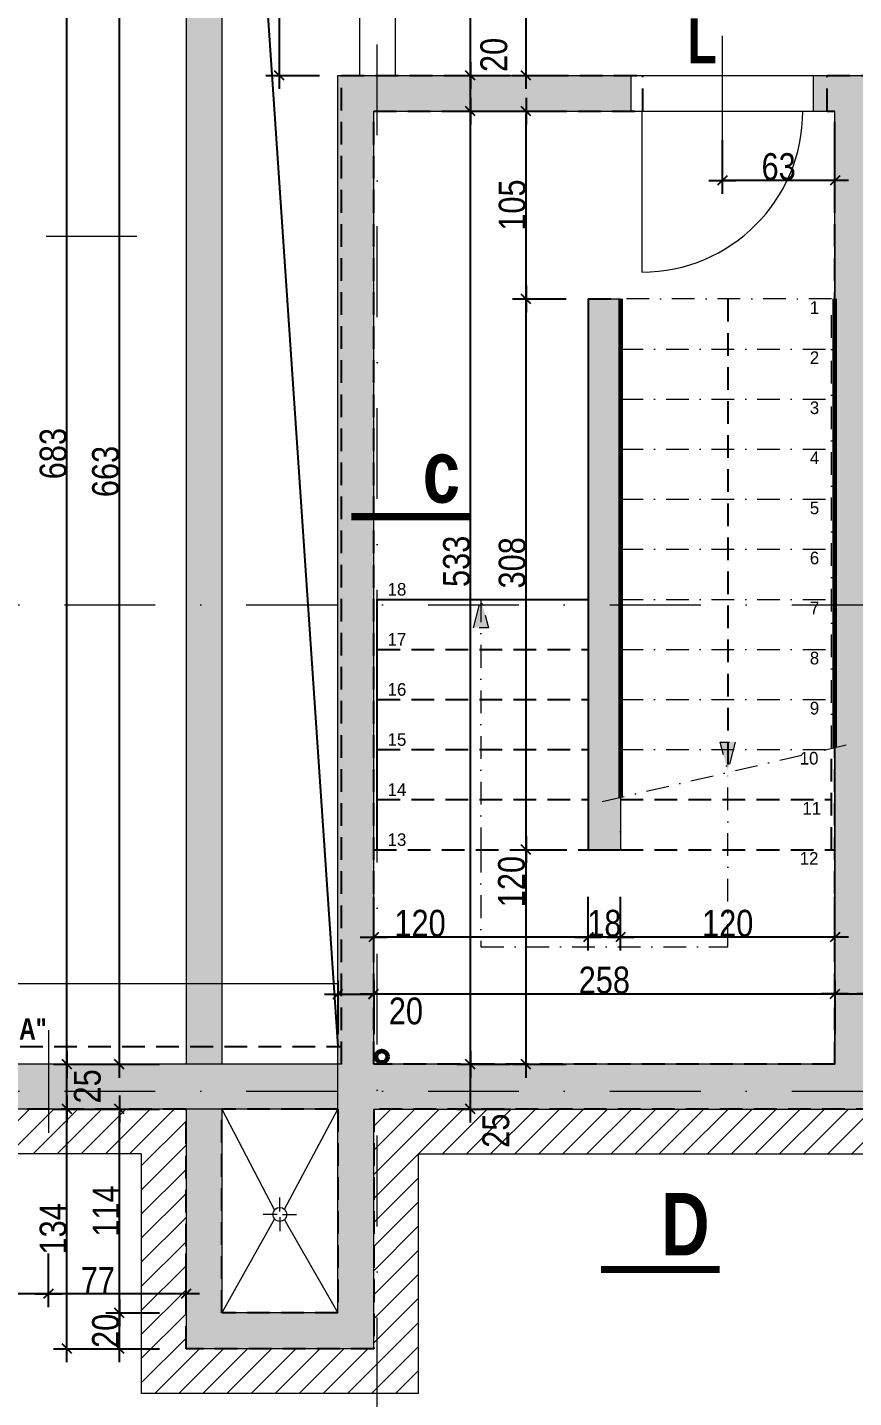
# Model space of a CAD drawing. Header units: centimetres. Extents: x 27441 to 36330, y -3271 to 929.
# Drawn here: x 30945 to 31407, y -1829 to -1063 of the extents above; entities that cross this region are included whole.
import ezdxf
from ezdxf.enums import TextEntityAlignment as Align

# ---------------------------------------------------------------- set-up
doc = ezdxf.new("R2010")
doc.units = ezdxf.units.CM
doc.header["$PDMODE"] = 1
doc.header["$PDSIZE"] = -2
doc.linetypes.add('CACHEX2', pattern=[19.05, 12.7, -6.35])
doc.linetypes.add('TIRETPTX2', pattern=[50.8, 25.4, -12.7, 0, -12.7])
for name, color, linetype in [('01_cote_gen', 4, 'Continuous'), ('01_linteaux', 2, 'Continuous'), ('01_murs_sup', 2, 'CACHEX2'), ('01_poch_murs', 253, 'Continuous'), ('01_texte', 230, 'Continuous'), ('AA_COTES', 2, 'Continuous')]:
    doc.layers.add(name, color=color, linetype=linetype)
for name, color, linetype, lineweight in [('01_murs_coup', 5, 'Continuous', 60), ('01_sem', 42, 'Continuous', 15), ('01_tram_axes', 2, 'TIRETPTX2', 9)]:
    doc.layers.add(name, color=color, linetype=linetype, lineweight=lineweight)
doc.styles.add('Eurostile', font='')
doc.styles.add('impact', font='impact.ttf')
doc.styles.add('STYLE2', font='ARIALN.TTF')
doc.styles.get('Eurostile').set_extended_font_data('Eurostile')
doc.dimstyles.new('JB50', dxfattribs={"dimscale": 0.1, "dimtxt": 150, "dimasz": 15, "dimexe": 0.1, "dimexo": 0.1, "dimgap": 0.09, "dimtad": 1, "dimdec": 1, "dimdsep": 46, "dimtxsty": 'STYLE2', "dimblk1": 'BOND_G', "dimblk2": 'BOND_D', "dimsah": 1, "dimcen": 1.5, "dimdle": 0.01, "dimse1": 1, "dimse2": 1, "dimclrd": 4, "dimclre": 2, "dimclrt": 6, "dimazin": 2, "dimtfac": 2.333333, "dimtdec": 1, "dimtix": 1, "dimtmove": 2, "dimatfit": 3, "dimldrblk": 'BOND_G', "dimfxl": 1, "dimtolj": 1, "dimtzin": 0, "dimarcsym": 0})

# ---------------------------------------------------------------- blocks, each defined once
blk = doc.blocks.new('BOND_G')
at = {"layer": 'AA_COTES', "color": 0}
for p, q in [((0, -5), (0, 15)), ((5, 0), (-5, 0)), ((1.77, 1.77), (-1.77, -1.77))]:
    blk.add_line(p, q, dxfattribs=at)
blk = doc.blocks.new('BOND_D')
at = {"layer": 'AA_COTES', "color": 0}
for p, q in [((5, 0), (-5, 0)), ((-1.77, -1.77), (1.77, 1.77)), ((0, 5), (0, -15))]:
    blk.add_line(p, q, dxfattribs=at)
blk = doc.blocks.new('*D1014')
at = {"layer": '01_cote_gen', "color": 4, "lineweight": -2, "transparency": 16777216}
blk.add_line((31395.47, -1148.11), (31335.47, -1148.11), dxfattribs=at)
at = {"layer": 'Defpoints', "color": 0, "lineweight": 0, "transparency": 16777216}
for p in [(31333.97, -1131.39), (31396.97, -1131.39), (31333.97, -1148.11)]:
    blk.add_point(p, dxfattribs=at)
at = {"layer": '01_cote_gen', "color": 4, "lineweight": -2, "transparency": 16777216, "xscale": 1.5, "yscale": 1.5, "zscale": 1.5, "rotation": 180}
blk.add_blockref('BOND_D', (31333.97, -1148.11), dxfattribs=at)
at = {"layer": '01_cote_gen', "color": 4, "lineweight": -2, "transparency": 16777216, "xscale": 1.5, "yscale": 1.5, "zscale": 1.5}
blk.add_blockref('BOND_G', (31396.97, -1148.11), dxfattribs=at)
at = {"layer": '01_cote_gen', "color": 6, "lineweight": 0, "transparency": 16777216, "insert": (31365.47, -1140.45), "char_height": 15, "attachment_point": 5, "style": 'STYLE2'}
blk.add_mtext('\\A1;63', dxfattribs=at)
blk = doc.blocks.new('*D1057')
at = {"layer": '01_cote_gen', "color": 4, "lineweight": -2, "transparency": 16777216}
blk.add_line((31120.47, -1603.07), (31137.47, -1603.07), dxfattribs=at)
at = {"layer": 'Defpoints', "color": 0, "lineweight": 0, "transparency": 16777216}
for p in [(31138.97, -1603.07), (31118.97, -1612.75), (31138.97, -1612.75)]:
    blk.add_point(p, dxfattribs=at)
at = {"layer": '01_cote_gen', "color": 4, "lineweight": -2, "transparency": 16777216, "xscale": 1.5, "yscale": 1.5, "zscale": 1.5, "rotation": 180}
blk.add_blockref('BOND_G', (31118.97, -1603.07), dxfattribs=at)
at = {"layer": '01_cote_gen', "color": 4, "lineweight": -2, "transparency": 16777216, "xscale": 1.5, "yscale": 1.5, "zscale": 1.5}
blk.add_blockref('BOND_D', (31138.97, -1603.07), dxfattribs=at)
at = {"layer": '01_cote_gen', "color": 6, "lineweight": 0, "transparency": 16777216, "insert": (31156.97, -1612.62), "char_height": 15, "attachment_point": 5, "style": 'STYLE2'}
blk.add_mtext('\\A1;20', dxfattribs=at)
blk = doc.blocks.new('*D1058')
at = {"layer": '01_cote_gen', "color": 4, "lineweight": -2, "transparency": 16777216}
blk.add_line((31140.47, -1602.99), (31395.47, -1602.99), dxfattribs=at)
at = {"layer": 'Defpoints', "color": 0, "lineweight": 0, "transparency": 16777216}
for p in [(31396.97, -1602.99), (31138.97, -1610.49), (31396.97, -1610.49)]:
    blk.add_point(p, dxfattribs=at)
at = {"layer": '01_cote_gen', "color": 4, "lineweight": -2, "transparency": 16777216, "xscale": 1.5, "yscale": 1.5, "zscale": 1.5, "rotation": 180}
blk.add_blockref('BOND_G', (31138.97, -1602.99), dxfattribs=at)
at = {"layer": '01_cote_gen', "color": 4, "lineweight": -2, "transparency": 16777216, "xscale": 1.5, "yscale": 1.5, "zscale": 1.5}
blk.add_blockref('BOND_D', (31396.97, -1602.99), dxfattribs=at)
at = {"layer": '01_cote_gen', "color": 6, "lineweight": 0, "transparency": 16777216, "insert": (31267.97, -1595.32), "char_height": 15, "attachment_point": 5, "style": 'STYLE2'}
blk.add_mtext('\\A1;258', dxfattribs=at)
blk = doc.blocks.new('*D1059')
at = {"layer": '01_cote_gen', "color": 4, "lineweight": -2, "transparency": 16777216}
blk.add_line((31398.47, -1602.99), (31415.47, -1602.99), dxfattribs=at)
at = {"layer": 'Defpoints', "color": 0, "lineweight": 0, "transparency": 16777216}
for p in [(31416.97, -1602.99), (31396.97, -1610.49), (31416.97, -1610.49)]:
    blk.add_point(p, dxfattribs=at)
at = {"layer": '01_cote_gen', "color": 4, "lineweight": -2, "transparency": 16777216, "xscale": 1.5, "yscale": 1.5, "zscale": 1.5, "rotation": 180}
blk.add_blockref('BOND_G', (31396.97, -1602.99), dxfattribs=at)
at = {"layer": '01_cote_gen', "color": 4, "lineweight": -2, "transparency": 16777216, "xscale": 1.5, "yscale": 1.5, "zscale": 1.5}
blk.add_blockref('BOND_D', (31416.97, -1602.99), dxfattribs=at)
at = {"layer": '01_cote_gen', "color": 6, "lineweight": 0, "transparency": 16777216, "insert": (31431.2, -1614.69), "char_height": 15, "attachment_point": 5, "style": 'STYLE2'}
blk.add_mtext('\\A1;20', dxfattribs=at)
blk = doc.blocks.new('*D1075')
at = {"layer": '01_cote_gen', "color": 4, "lineweight": -2, "transparency": 16777216}
blk.add_line((31395.47, -1571.25), (31278.47, -1571.25), dxfattribs=at)
at = {"layer": 'Defpoints', "color": 0, "lineweight": 0, "transparency": 16777216}
for p in [(31276.97, -1522.36), (31396.97, -1563.95), (31276.97, -1571.25)]:
    blk.add_point(p, dxfattribs=at)
at = {"layer": '01_cote_gen', "color": 4, "lineweight": -2, "transparency": 16777216, "xscale": 1.5, "yscale": 1.5, "zscale": 1.5, "rotation": 180}
blk.add_blockref('BOND_D', (31276.97, -1571.25), dxfattribs=at)
at = {"layer": '01_cote_gen', "color": 4, "lineweight": -2, "transparency": 16777216, "xscale": 1.5, "yscale": 1.5, "zscale": 1.5}
blk.add_blockref('BOND_G', (31396.97, -1571.25), dxfattribs=at)
at = {"layer": '01_cote_gen', "color": 6, "lineweight": 0, "transparency": 16777216, "insert": (31336.97, -1563.58), "char_height": 15, "attachment_point": 5, "style": 'STYLE2'}
blk.add_mtext('\\A1;120', dxfattribs=at)
blk = doc.blocks.new('*D1076')
at = {"layer": '01_cote_gen', "color": 4, "lineweight": -2, "transparency": 16777216}
blk.add_line((31275.47, -1571.25), (31260.47, -1571.25), dxfattribs=at)
at = {"layer": 'Defpoints', "color": 0, "lineweight": 0, "transparency": 16777216}
for p in [(31258.97, -1522.36), (31276.97, -1522.36), (31258.97, -1571.25)]:
    blk.add_point(p, dxfattribs=at)
at = {"layer": '01_cote_gen', "color": 4, "lineweight": -2, "transparency": 16777216, "xscale": 1.5, "yscale": 1.5, "zscale": 1.5, "rotation": 180}
blk.add_blockref('BOND_D', (31258.97, -1571.25), dxfattribs=at)
at = {"layer": '01_cote_gen', "color": 4, "lineweight": -2, "transparency": 16777216, "xscale": 1.5, "yscale": 1.5, "zscale": 1.5}
blk.add_blockref('BOND_G', (31276.97, -1571.25), dxfattribs=at)
at = {"layer": '01_cote_gen', "color": 6, "lineweight": 0, "transparency": 16777216, "insert": (31267.97, -1563.58), "char_height": 15, "attachment_point": 5, "style": 'STYLE2'}
blk.add_mtext('\\A1;18', dxfattribs=at)
blk = doc.blocks.new('*D1077')
at = {"layer": '01_cote_gen', "color": 4, "lineweight": -2, "transparency": 16777216}
blk.add_line((31257.47, -1571.25), (31140.47, -1571.25), dxfattribs=at)
at = {"layer": 'Defpoints', "color": 0, "lineweight": 0, "transparency": 16777216}
for p in [(31258.97, -1522.36), (31138.97, -1537.46), (31138.97, -1571.25)]:
    blk.add_point(p, dxfattribs=at)
at = {"layer": '01_cote_gen', "color": 4, "lineweight": -2, "transparency": 16777216, "xscale": 1.5, "yscale": 1.5, "zscale": 1.5, "rotation": 180}
blk.add_blockref('BOND_D', (31138.97, -1571.25), dxfattribs=at)
at = {"layer": '01_cote_gen', "color": 4, "lineweight": -2, "transparency": 16777216, "xscale": 1.5, "yscale": 1.5, "zscale": 1.5}
blk.add_blockref('BOND_G', (31258.97, -1571.25), dxfattribs=at)
at = {"layer": '01_cote_gen', "color": 6, "lineweight": 0, "transparency": 16777216, "insert": (31164.89, -1563.58), "char_height": 15, "attachment_point": 5, "style": 'STYLE2'}
blk.add_mtext('\\A1;120', dxfattribs=at)
blk = doc.blocks.new('*D843')
at = {"layer": '01_cote_gen', "color": 4, "lineweight": -2, "transparency": 16777216}
blk.add_line((30967.39, -1799.9), (30967.39, -1668.86), dxfattribs=at)
at = {"layer": 'Defpoints', "color": 0, "lineweight": 0, "transparency": 16777216}
for p in [(30967.39, -1667.36), (31019.97, -1667.36), (31019.97, -1801.4)]:
    blk.add_point(p, dxfattribs=at)
at = {"layer": '01_cote_gen', "color": 4, "lineweight": -2, "transparency": 16777216, "xscale": 1.5, "yscale": 1.5, "zscale": 1.5}
for name, p, rotation in [('BOND_D', (30967.39, -1667.36), 90), ('BOND_G', (30967.39, -1801.4), 270)]:
    blk.add_blockref(name, p, dxfattribs=dict(at, rotation=rotation))
at = {"layer": '01_cote_gen', "color": 6, "lineweight": 0, "transparency": 16777216, "insert": (30959.72, -1734.38), "char_height": 15, "attachment_point": 5, "rotation": 90, "style": 'STYLE2'}
blk.add_mtext('\\A1;134', dxfattribs=at)
blk = doc.blocks.new('*D844')
at = {"layer": '01_cote_gen', "color": 4, "lineweight": -2, "transparency": 16777216}
blk.add_line((30967.39, -1665.86), (30967.39, -1643.86), dxfattribs=at)
at = {"layer": 'Defpoints', "color": 0, "lineweight": 0, "transparency": 16777216}
for p in [(30967.39, -1642.36), (30989.89, -1642.36), (30989.89, -1667.36)]:
    blk.add_point(p, dxfattribs=at)
at = {"layer": '01_cote_gen', "color": 4, "lineweight": -2, "transparency": 16777216, "xscale": 1.5, "yscale": 1.5, "zscale": 1.5}
for name, p, rotation in [('BOND_D', (30967.39, -1642.36), 90), ('BOND_G', (30967.39, -1667.36), 270)]:
    blk.add_blockref(name, p, dxfattribs=dict(at, rotation=rotation))
at = {"layer": '01_cote_gen', "color": 6, "lineweight": 0, "transparency": 16777216, "insert": (30978.86, -1654.68), "char_height": 15, "attachment_point": 5, "rotation": 90, "style": 'STYLE2'}
blk.add_mtext('\\A1;25', dxfattribs=at)
blk = doc.blocks.new('*D845')
at = {"layer": '01_cote_gen', "color": 4, "lineweight": -2, "transparency": 16777216}
blk.add_line((30967.39, -1640.86), (30967.39, -960.86), dxfattribs=at)
at = {"layer": 'Defpoints', "color": 0, "lineweight": 0, "transparency": 16777216}
for p in [(30967.39, -959.36), (31019.97, -959.36), (30989.89, -1642.36)]:
    blk.add_point(p, dxfattribs=at)
at = {"layer": '01_cote_gen', "color": 4, "lineweight": -2, "transparency": 16777216, "xscale": 1.5, "yscale": 1.5, "zscale": 1.5}
for name, p, rotation in [('BOND_D', (30967.39, -959.36), 90), ('BOND_G', (30967.39, -1642.36), 270)]:
    blk.add_blockref(name, p, dxfattribs=dict(at, rotation=rotation))
at = {"layer": '01_cote_gen', "color": 6, "lineweight": 0, "transparency": 16777216, "insert": (30959.72, -1300.86), "char_height": 15, "attachment_point": 5, "rotation": 90, "style": 'STYLE2'}
blk.add_mtext('\\A1;683', dxfattribs=at)
blk = doc.blocks.new('*D846')
at = {"layer": '01_cote_gen', "color": 4, "lineweight": -2, "transparency": 16777216}
blk.add_line((30996.71, -1799.9), (30996.71, -1782.9), dxfattribs=at)
at = {"layer": 'Defpoints', "color": 0, "lineweight": 0, "transparency": 16777216}
for p in [(30996.71, -1781.4), (31086.52, -1781.4), (31086.52, -1801.4)]:
    blk.add_point(p, dxfattribs=at)
at = {"layer": '01_cote_gen', "color": 4, "lineweight": -2, "transparency": 16777216, "xscale": 1.5, "yscale": 1.5, "zscale": 1.5}
for name, p, rotation in [('BOND_D', (30996.71, -1781.4), 90), ('BOND_G', (30996.71, -1801.4), 270)]:
    blk.add_blockref(name, p, dxfattribs=dict(at, rotation=rotation))
at = {"layer": '01_cote_gen', "color": 6, "lineweight": 0, "transparency": 16777216, "insert": (30989.04, -1791.4), "char_height": 15, "attachment_point": 5, "rotation": 90, "style": 'STYLE2'}
blk.add_mtext('\\A1;20', dxfattribs=at)
blk = doc.blocks.new('*D847')
at = {"layer": '01_cote_gen', "color": 4, "lineweight": -2, "transparency": 16777216}
blk.add_line((30996.71, -1779.9), (30996.71, -1668.86), dxfattribs=at)
at = {"layer": 'Defpoints', "color": 0, "lineweight": 0, "transparency": 16777216}
for p in [(30996.71, -1667.36), (31018.79, -1667.36), (31012.61, -1781.4)]:
    blk.add_point(p, dxfattribs=at)
at = {"layer": '01_cote_gen', "color": 4, "lineweight": -2, "transparency": 16777216, "xscale": 1.5, "yscale": 1.5, "zscale": 1.5}
for name, p, rotation in [('BOND_D', (30996.71, -1667.36), 90), ('BOND_G', (30996.71, -1781.4), 270)]:
    blk.add_blockref(name, p, dxfattribs=dict(at, rotation=rotation))
at = {"layer": '01_cote_gen', "color": 6, "lineweight": 0, "transparency": 16777216, "insert": (30989.17, -1724.38), "char_height": 15, "attachment_point": 5, "rotation": 90, "style": 'STYLE2'}
blk.add_mtext('\\A1;114', dxfattribs=at)
blk = doc.blocks.new('*D848')
at = {"layer": '01_cote_gen', "color": 4, "lineweight": -2, "transparency": 16777216}
blk.add_line((30996.71, -1640.86), (30996.71, -980.86), dxfattribs=at)
at = {"layer": 'Defpoints', "color": 0, "lineweight": 0, "transparency": 16777216}
for p in [(30996.71, -979.36), (31062.49, -979.36), (31027, -1642.36)]:
    blk.add_point(p, dxfattribs=at)
at = {"layer": '01_cote_gen', "color": 4, "lineweight": -2, "transparency": 16777216, "xscale": 1.5, "yscale": 1.5, "zscale": 1.5}
for name, p, rotation in [('BOND_D', (30996.71, -979.36), 90), ('BOND_G', (30996.71, -1642.36), 270)]:
    blk.add_blockref(name, p, dxfattribs=dict(at, rotation=rotation))
at = {"layer": '01_cote_gen', "color": 6, "lineweight": 0, "transparency": 16777216, "insert": (30989.04, -1310.86), "char_height": 15, "attachment_point": 5, "rotation": 90, "style": 'STYLE2'}
blk.add_mtext('\\A1;663', dxfattribs=at)
blk = doc.blocks.new('*D853')
at = {"layer": '01_cote_gen', "color": 4, "lineweight": -2, "transparency": 16777216}
blk.add_line((31193.02, -1665.86), (31193.02, -1643.86), dxfattribs=at)
at = {"layer": 'Defpoints', "color": 0, "lineweight": 0, "transparency": 16777216}
for p in [(31193.02, -1642.36), (31205.48, -1642.36), (31205.48, -1667.36)]:
    blk.add_point(p, dxfattribs=at)
at = {"layer": '01_cote_gen', "color": 4, "lineweight": -2, "transparency": 16777216, "xscale": 1.5, "yscale": 1.5, "zscale": 1.5}
for name, p, rotation in [('BOND_D', (31193.02, -1642.36), 90), ('BOND_G', (31193.02, -1667.36), 270)]:
    blk.add_blockref(name, p, dxfattribs=dict(at, rotation=rotation))
at = {"layer": '01_cote_gen', "color": 6, "lineweight": 0, "transparency": 16777216, "insert": (31207.34, -1679.47), "char_height": 15, "attachment_point": 5, "rotation": 90, "style": 'STYLE2'}
blk.add_mtext('\\A1;25', dxfattribs=at)
blk = doc.blocks.new('*D1078')
at = {"layer": '01_cote_gen', "color": 4, "lineweight": -2, "transparency": 16777216}
blk.add_line((31224.17, -1640.86), (31224.17, -1523.86), dxfattribs=at)
at = {"layer": 'Defpoints', "color": 0, "lineweight": 0, "transparency": 16777216}
for p in [(31224.17, -1522.36), (31267.97, -1522.36), (31236.63, -1642.36)]:
    blk.add_point(p, dxfattribs=at)
at = {"layer": '01_cote_gen', "color": 4, "lineweight": -2, "transparency": 16777216, "xscale": 1.5, "yscale": 1.5, "zscale": 1.5}
for name, p, rotation in [('BOND_D', (31224.17, -1522.36), 90), ('BOND_G', (31224.17, -1642.36), 270)]:
    blk.add_blockref(name, p, dxfattribs=dict(at, rotation=rotation))
at = {"layer": '01_cote_gen', "color": 6, "lineweight": 0, "transparency": 16777216, "insert": (31216.12, -1540.18), "char_height": 15, "attachment_point": 5, "rotation": 90, "style": 'STYLE2'}
blk.add_mtext('\\A1;120', dxfattribs=at)
blk = doc.blocks.new('*D1079')
at = {"layer": '01_cote_gen', "color": 4, "lineweight": -2, "transparency": 16777216}
blk.add_line((31224.17, -1520.86), (31224.17, -1215.86), dxfattribs=at)
at = {"layer": 'Defpoints', "color": 0, "lineweight": 0, "transparency": 16777216}
for p in [(31224.17, -1214.36), (31258.97, -1214.36), (31267.97, -1522.36)]:
    blk.add_point(p, dxfattribs=at)
at = {"layer": '01_cote_gen', "color": 4, "lineweight": -2, "transparency": 16777216, "xscale": 1.5, "yscale": 1.5, "zscale": 1.5}
for name, p, rotation in [('BOND_D', (31224.17, -1214.36), 90), ('BOND_G', (31224.17, -1522.36), 270)]:
    blk.add_blockref(name, p, dxfattribs=dict(at, rotation=rotation))
at = {"layer": '01_cote_gen', "color": 6, "lineweight": 0, "transparency": 16777216, "insert": (31216.5, -1361.92), "char_height": 15, "attachment_point": 5, "rotation": 90, "style": 'STYLE2'}
blk.add_mtext('\\A1;308', dxfattribs=at)
blk = doc.blocks.new('*D1080')
at = {"layer": '01_cote_gen', "color": 4, "lineweight": -2, "transparency": 16777216}
blk.add_line((31193.02, -1640.86), (31193.02, -1110.86), dxfattribs=at)
at = {"layer": 'Defpoints', "color": 0, "lineweight": 0, "transparency": 16777216}
for p in [(31193.02, -1109.36), (31214.19, -1109.36), (31200.52, -1642.36)]:
    blk.add_point(p, dxfattribs=at)
at = {"layer": '01_cote_gen', "color": 4, "lineweight": -2, "transparency": 16777216, "xscale": 1.5, "yscale": 1.5, "zscale": 1.5}
for name, p, rotation in [('BOND_D', (31193.02, -1109.36), 90), ('BOND_G', (31193.02, -1642.36), 270)]:
    blk.add_blockref(name, p, dxfattribs=dict(at, rotation=rotation))
at = {"layer": '01_cote_gen', "color": 6, "lineweight": 0, "transparency": 16777216, "insert": (31185.35, -1361.09), "char_height": 15, "attachment_point": 5, "rotation": 90, "style": 'STYLE2'}
blk.add_mtext('\\A1;533', dxfattribs=at)
blk = doc.blocks.new('*D1081')
at = {"layer": '01_cote_gen', "color": 4, "lineweight": -2, "transparency": 16777216}
blk.add_line((31193.02, -1107.86), (31193.02, -1090.86), dxfattribs=at)
at = {"layer": 'Defpoints', "color": 0, "lineweight": 0, "transparency": 16777216}
for p in [(31193.02, -1089.36), (31222.43, -1089.36), (31224.88, -1109.36)]:
    blk.add_point(p, dxfattribs=at)
at = {"layer": '01_cote_gen', "color": 4, "lineweight": -2, "transparency": 16777216, "xscale": 1.5, "yscale": 1.5, "zscale": 1.5}
for name, p, rotation in [('BOND_D', (31193.02, -1089.36), 90), ('BOND_G', (31193.02, -1109.36), 270)]:
    blk.add_blockref(name, p, dxfattribs=dict(at, rotation=rotation))
at = {"layer": '01_cote_gen', "color": 6, "lineweight": 0, "transparency": 16777216, "insert": (31206.24, -1077.91), "char_height": 15, "attachment_point": 5, "rotation": 90, "style": 'STYLE2'}
blk.add_mtext('\\A1;20', dxfattribs=at)
blk = doc.blocks.new('*D1082')
at = {"layer": '01_cote_gen', "color": 4, "lineweight": -2, "transparency": 16777216}
blk.add_line((31224.17, -1212.86), (31224.17, -1110.86), dxfattribs=at)
at = {"layer": 'Defpoints', "color": 0, "lineweight": 0, "transparency": 16777216}
for p in [(31224.17, -1109.36), (31246.67, -1109.36), (31246.67, -1214.36)]:
    blk.add_point(p, dxfattribs=at)
at = {"layer": '01_cote_gen', "color": 4, "lineweight": -2, "transparency": 16777216, "xscale": 1.5, "yscale": 1.5, "zscale": 1.5}
for name, p, rotation in [('BOND_D', (31224.17, -1109.36), 90), ('BOND_G', (31224.17, -1214.36), 270)]:
    blk.add_blockref(name, p, dxfattribs=dict(at, rotation=rotation))
at = {"layer": '01_cote_gen', "color": 6, "lineweight": 0, "transparency": 16777216, "insert": (31216.5, -1161.86), "char_height": 15, "attachment_point": 5, "rotation": 90, "style": 'STYLE2'}
blk.add_mtext('\\A1;105', dxfattribs=at)
blk = doc.blocks.new('*D1083')
at = {"layer": '01_cote_gen', "color": 4, "lineweight": -2, "transparency": 16777216}
blk.add_line((31193.02, -1087.86), (31193.02, -35.86), dxfattribs=at)
at = {"layer": 'Defpoints', "color": 0, "lineweight": 0, "transparency": 16777216}
for p in [(31193.02, -34.36), (31227.18, -34.36), (31239.02, -1089.36)]:
    blk.add_point(p, dxfattribs=at)
at = {"layer": '01_cote_gen', "color": 4, "lineweight": -2, "transparency": 16777216, "xscale": 1.5, "yscale": 1.5, "zscale": 1.5}
for name, p, rotation in [('BOND_D', (31193.02, -34.36), 90), ('BOND_G', (31193.02, -1089.36), 270)]:
    blk.add_blockref(name, p, dxfattribs=dict(at, rotation=rotation))
at = {"layer": '01_cote_gen', "color": 6, "lineweight": 0, "transparency": 16777216, "insert": (31185.35, -561.86), "char_height": 15, "attachment_point": 5, "rotation": 90, "style": 'STYLE2'}
blk.add_mtext('\\A1;1055', dxfattribs=at)
blk = doc.blocks.new('*D1084')
at = {"layer": '01_cote_gen', "color": 4, "lineweight": -2, "transparency": 16777216}
blk.add_line((31086.21, -1087.86), (31086.21, -980.86), dxfattribs=at)
at = {"layer": 'Defpoints', "color": 0, "lineweight": 0, "transparency": 16777216}
for p in [(31086.21, -979.36), (31109.37, -979.36), (31118.97, -1089.36)]:
    blk.add_point(p, dxfattribs=at)
at = {"layer": '01_cote_gen', "color": 4, "lineweight": -2, "transparency": 16777216, "xscale": 1.5, "yscale": 1.5, "zscale": 1.5}
for name, p, rotation in [('BOND_D', (31086.21, -979.36), 90), ('BOND_G', (31086.21, -1089.36), 270)]:
    blk.add_blockref(name, p, dxfattribs=dict(at, rotation=rotation))
at = {"layer": '01_cote_gen', "color": 6, "lineweight": 0, "transparency": 16777216, "insert": (31078.55, -1034.36), "char_height": 15, "attachment_point": 5, "rotation": 90, "style": 'STYLE2'}
blk.add_mtext('\\A1;110', dxfattribs=at)
blk = doc.blocks.new('*D1087')
at = {"layer": '01_cote_gen', "color": 4, "lineweight": -2, "transparency": 16777216}
blk.add_line((31224.17, -1087.86), (31224.17, -539.86), dxfattribs=at)
at = {"layer": 'Defpoints', "color": 0, "lineweight": 0, "transparency": 16777216}
for p in [(31224.17, -538.36), (31315.21, -538.36), (31240.65, -1089.36)]:
    blk.add_point(p, dxfattribs=at)
at = {"layer": '01_cote_gen', "color": 4, "lineweight": -2, "transparency": 16777216, "xscale": 1.5, "yscale": 1.5, "zscale": 1.5}
for name, p, rotation in [('BOND_D', (31224.17, -538.36), 90), ('BOND_G', (31224.17, -1089.36), 270)]:
    blk.add_blockref(name, p, dxfattribs=dict(at, rotation=rotation))
at = {"layer": '01_cote_gen', "color": 6, "lineweight": 0, "transparency": 16777216, "insert": (31216.5, -813.86), "char_height": 15, "attachment_point": 5, "rotation": 90, "style": 'STYLE2'}
blk.add_mtext('\\A1;551', dxfattribs=at)
blk = doc.blocks.new('*D1272')
at = {"layer": '01_cote_gen', "color": 4, "lineweight": -2, "transparency": 16777216}
blk.add_line((31032.47, -1770.72), (30958.48, -1770.72), dxfattribs=at)
at = {"layer": 'Defpoints', "color": 0, "lineweight": 0, "transparency": 16777216}
for p in [(30956.98, -1680.75), (31033.97, -1734.38), (30956.98, -1770.72)]:
    blk.add_point(p, dxfattribs=at)
at = {"layer": '01_cote_gen', "color": 4, "lineweight": -2, "transparency": 16777216, "xscale": 1.5, "yscale": 1.5, "zscale": 1.5, "rotation": 180}
blk.add_blockref('BOND_D', (30956.98, -1770.72), dxfattribs=at)
at = {"layer": '01_cote_gen', "color": 4, "lineweight": -2, "transparency": 16777216, "xscale": 1.5, "yscale": 1.5, "zscale": 1.5}
blk.add_blockref('BOND_G', (31033.97, -1770.72), dxfattribs=at)
at = {"layer": '01_cote_gen', "color": 6, "lineweight": 0, "transparency": 16777216, "insert": (30984.68, -1763.22), "char_height": 15, "attachment_point": 5, "style": 'STYLE2'}
blk.add_mtext('\\A1;77', dxfattribs=at)
blk = doc.blocks.new('*D1273')
at = {"layer": '01_cote_gen', "color": 4, "lineweight": -2, "transparency": 16777216}
blk.add_line((30955.48, -1770.72), (30558.48, -1770.72), dxfattribs=at)
at = {"layer": 'Defpoints', "color": 0, "lineweight": 0, "transparency": 16777216}
for p in [(30556.98, -1680.75), (30956.98, -1680.75), (30556.98, -1770.72)]:
    blk.add_point(p, dxfattribs=at)
at = {"layer": '01_cote_gen', "color": 4, "lineweight": -2, "transparency": 16777216, "xscale": 1.5, "yscale": 1.5, "zscale": 1.5, "rotation": 180}
blk.add_blockref('BOND_D', (30556.98, -1770.72), dxfattribs=at)
at = {"layer": '01_cote_gen', "color": 4, "lineweight": -2, "transparency": 16777216, "xscale": 1.5, "yscale": 1.5, "zscale": 1.5}
blk.add_blockref('BOND_G', (30956.98, -1770.72), dxfattribs=at)
at = {"layer": '01_cote_gen', "color": 6, "lineweight": 0, "transparency": 16777216, "insert": (30756.98, -1763.06), "char_height": 15, "attachment_point": 5, "style": 'STYLE2'}
blk.add_mtext('\\A1;400', dxfattribs=at)

msp = doc.modelspace()

# ---------------------------------------------------------------- hatches: boundary and pattern name
at = {"layer": '01_poch_murs', "lineweight": 0}
h = msp.add_hatch(color=256, dxfattribs=at)
h.dxf.hatch_style = 1
h.paths.add_polyline_path([(31033.97, -1642.36), (31053.97, -1642.36), (31053.97, -979.36), (31150.97, -979.36), (31150.97, -875.5), (31130.97, -875.5), (31130.97, -959.36), (31033.97, -959.36)])
h.paths.add_polyline_path([(31118.97, -1657.36), (32515.97, -1657.36), (32515.97, -1219.43), (32490.97, -1219.43), (32490.97, -1642.36), (32230.97, -1642.36), (32230.97, -1219.43), (32210.97, -1219.43), (32210.97, -1642.36), (31696.97, -1642.36), (31696.97, -1219.4), (31676.97, -1219.4), (31676.97, -1642.36), (31416.97, -1642.36), (31416.97, -1089.36), (31384.97, -1089.36), (31384.97, -1109.36), (31396.97, -1109.36), (31396.97, -1642.36), (31138.97, -1642.36), (31138.97, -1109.36), (31282.97, -1109.36), (31282.97, -1089.36), (31118.97, -1089.36)])
h = msp.add_hatch(color=256, dxfattribs=at)
h.dxf.hatch_style = 1
h.paths.add_polyline_path([(31276.97, -1214.36), (31258.97, -1214.36), (31258.97, -1522.36), (31276.97, -1522.36)])
h = msp.add_hatch(color=256, dxfattribs=at)
h.dxf.hatch_style = 1
h.paths.add_polyline_path([(30272.37, -1219.36), (30252.37, -1219.36), (30252.37, -1632.36), (30272.37, -1632.36)])
h.paths.add_polyline_path([(30294.37, -1219.36), (30274.37, -1219.36), (30274.37, -1632.36), (30294.37, -1632.36)])
h.paths.add_polyline_path([(31118.97, -1642.36), (31053.97, -1642.36), (30871.24, -1642.36), (30871.24, -1632.36), (30851.24, -1632.36), (30851.24, -1642.36), (30294.37, -1642.36), (30294.37, -1632.36), (30274.37, -1632.36), (30274.37, -1667.36), (31118.97, -1667.36)])
h.paths.add_polyline_path([(30871.24, -1219.36), (30851.24, -1219.36), (30851.24, -1508.94), (30871.24, -1523.54)])
h.paths.add_polyline_path([(30871.24, -1523.54), (30851.24, -1508.94), (30851.24, -1632.36), (30871.24, -1632.36)])
h.paths.add_polyline_path([(30861.99, -1298.75), (30935.91, -1298.75), (30935.91, -1275.48), (30861.99, -1275.48)], flags=9)
h = msp.add_hatch(dxfattribs=at)
h.set_pattern_fill('ANSI31', color=256, scale=3)
h.set_pattern_definition([(45, (0, -4918.752), (-6.735192, 6.735192), [])])
h.paths.add_polyline_path([(29075.45, -1797.36), (28980.45, -1797.36), (28955.45, -1797.36), (28955.45, -1822.36), (29075.45, -1822.36)])
h.paths.add_polyline_path([(29110.45, -1692.36), (29685.45, -1692.36), (29685.45, -1667.36), (29085.45, -1667.36), (29085.45, -1797.36), (29075.45, -1797.36), (29075.45, -1822.36), (29110.45, -1822.36)])
h.paths.add_polyline_path([(30264.37, -1667.36), (29685.45, -1667.36), (29685.45, -1692.36), (30264.37, -1692.36)])
h.paths.add_polyline_path([(30282.37, -1667.36), (30274.37, -1667.36), (30274.37, -1657.36), (30272.37, -1657.36), (30272.37, -1667.36), (30264.37, -1667.36), (30264.37, -1692.36), (30282.37, -1692.36)])
h.paths.add_polyline_path([(30424.9, -1667.36), (30282.37, -1667.36), (30282.37, -1692.36), (30424.9, -1692.36)])
h.paths.add_polyline_path([(30474.9, -1667.36), (30424.9, -1667.36), (30424.9, -1692.36), (30474.9, -1692.36)])
h.paths.add_polyline_path([(30861.37, -1667.36), (30474.9, -1667.36), (30474.9, -1692.36), (30861.37, -1692.36)])
h.paths.add_polyline_path([(31033.97, -1667.36), (30861.37, -1667.36), (30861.37, -1692.36), (31008.97, -1692.36), (31008.97, -1826.4), (31140.97, -1826.4), (31140.97, -1667.36), (31138.97, -1667.36), (31138.97, -1801.4), (31033.97, -1801.4)])
h.paths.add_polyline_path([(31686.97, -1667.36), (31140.97, -1667.36), (31140.97, -1826.4), (31163.97, -1826.4), (31163.97, -1692.36), (31686.97, -1692.36)])
h.paths.add_polyline_path([(31783.48, -1667.36), (31686.97, -1667.36), (31686.97, -1692.36), (31783.48, -1692.36)])
h = msp.add_hatch(color=256, dxfattribs=at)
h.dxf.hatch_style = 1
h.paths.add_polyline_path([(31686.97, -1657.36), (31140.97, -1657.36), (31140.97, -1667.36), (31686.97, -1667.36)])
h.paths.add_polyline_path([(31774.58, -1657.36), (31686.97, -1657.36), (31686.97, -1667.36), (31774.58, -1667.36)])
h.paths.add_polyline_path([(31803.48, -1667.36), (31803.48, -1667.36), (31824.58, -1667.36), (31824.58, -1657.36), (31774.58, -1657.36), (31774.58, -1667.36), (31783.48, -1667.36), (31783.48, -1737.36), (31824.58, -1737.36), (31824.58, -1717.36), (31803.48, -1717.36)])
h.paths.add_polyline_path([(31138.97, -1667.36), (31140.97, -1667.36), (31140.97, -1657.36), (31118.97, -1657.36), (31118.97, -1781.4), (31053.97, -1781.4), (31053.97, -1667.36), (31033.97, -1667.36), (31033.97, -1801.4), (31138.97, -1801.4)])
at = {"layer": '01_tram_axes', "ltscale": 0.5}
for points in [[(31194.72, -1398.24), (31198.97, -1382.36), (31203.22, -1398.24)], [(31341.22, -1462.17), (31336.97, -1478.05), (31332.72, -1462.17)]]:
    msp.add_hatch(color=256, dxfattribs=at).paths.add_polyline_path(points)

# ---------------------------------------------------------------- linework, layer by layer
at = {"layer": '01_linteaux', "lineweight": 0}
for p, q in [((31130.97, -979.36), (31130.97, -1089.36)), ((31150.97, -979.36), (31150.97, -1089.36)), ((31333.97, -1130.89), (31333.97, -1067.28)), ((31282.97, -1089.36), (31384.97, -1089.36)), ((31282.97, -1109.36), (31384.97, -1109.36)), ((31288.97, -1109.36), (31288.97, -1199.36)), ((31053.97, -1667.36), (31083.38, -1723.91)), ((31088.98, -1723.31), (31118.97, -1667.36)), ((31008.97, -1692.36), (29110.45, -1692.36)), ((31008.97, -1692.36), (31008.97, -1826.4)), ((31163.97, -1826.4), (31163.97, -1692.36)), ((31163.97, -1692.36), (31783.48, -1692.36)), ((31086.47, -1724.74), (31086.47, -1716.93)), ((31083.48, -1728.82), (31053.97, -1781.4)), ((31084.91, -1726.3), (31077.09, -1726.3)), ((31086.47, -1727.87), (31086.47, -1735.68)), ((31088.03, -1726.3), (31095.84, -1726.3)), ((31089.03, -1729.25), (31118.97, -1781.4)), ((31163.97, -1826.4), (31008.97, -1826.4))]:
    msp.add_line(p, q, dxfattribs=at)
msp.add_circle((31086.47, -1726.3), 3.91, dxfattribs=at)
msp.add_arc((31288.97, -1109.36), 90, 270, 0, dxfattribs=at)
at = {"layer": '01_murs_coup', "lineweight": 18}
for p, q in [((31033.97, -959.36), (31033.97, -1642.36)), ((31053.97, -979.36), (31053.97, -1642.36)), ((31118.97, -1089.36), (31282.97, -1089.36)), ((31118.97, -1781.4), (31118.97, -1089.36)), ((31384.97, -1089.36), (31416.97, -1089.36)), ((31138.97, -1109.36), (31282.97, -1109.36)), ((31384.97, -1109.36), (31396.97, -1109.36)), ((31396.97, -1642.36), (31396.97, -1109.36)), ((31258.97, -1214.36), (31258.97, -1522.36)), ((31276.97, -1214.36), (31276.97, -1522.36)), ((31120.97, -1642.36), (30871.24, -1642.36)), ((31033.97, -1642.36), (30871.24, -1642.36)), ((31120.97, -1642.36), (31053.97, -1642.36)), ((31118.97, -1667.36), (30274.37, -1667.36)), ((31033.97, -1667.36), (31033.97, -1801.4)), ((31053.97, -1667.36), (31053.97, -1781.4)), ((31138.97, -1801.4), (31138.97, -1667.36)), ((31138.97, -1667.36), (31783.48, -1667.36)), ((31118.97, -1781.4), (31053.97, -1781.4)), ((31138.97, -1801.4), (31033.97, -1801.4))]:
    msp.add_line(p, q, dxfattribs=at)
at = {"layer": '01_murs_coup', "lineweight": 5}
for p, q in [((31118.97, -1089.36), (31282.97, -1089.36)), ((31282.97, -1109.36), (31282.97, -1089.36)), ((31384.97, -1089.36), (31416.97, -1089.36)), ((31384.97, -1109.36), (31384.97, -1089.36)), ((31138.97, -1642.36), (31138.97, -1109.36)), ((31138.97, -1109.36), (31282.97, -1109.36)), ((31384.97, -1109.36), (31396.97, -1109.36)), ((31396.97, -1642.36), (31396.97, -1109.36)), ((31396.97, -1182.36), (31396.97, -1642.36)), ((31258.97, -1214.36), (31258.97, -1522.36)), ((31258.97, -1214.36), (31276.97, -1214.36)), ((31276.97, -1214.36), (31276.97, -1522.36)), ((31258.97, -1522.36), (31276.97, -1522.36)), ((31396.97, -1642.36), (31138.97, -1642.36)), ((31118.97, -1781.4), (31053.97, -1781.4)), ((31138.97, -1801.4), (31033.97, -1801.4))]:
    msp.add_line(p, q, dxfattribs=at)
at = {"layer": '01_murs_coup'}
for p, q in [((31276.97, -1214.36), (31276.97, -1493.07)), ((31396.97, -1465.2), (31396.97, -1214.36))]:
    msp.add_line(p, q, dxfattribs=at)
at = {"layer": '01_murs_coup', "lineweight": 5}
msp.add_circle((31143.48, -1638.11), 3.25, dxfattribs=at)
at = {"layer": '01_murs_coup'}
msp.add_circle((31143.48, -1638.11), 3.25, dxfattribs=at)
at = {"layer": '01_murs_sup'}
for p, q in [((31120.97, -1089.36), (31289.41, -1089.36)), ((31120.97, -1089.36), (31289.41, -1089.36)), ((31120.97, -1642.36), (31120.97, -1089.36)), ((31289.41, -1109.36), (31289.41, -1089.36)), ((31392.61, -1089.36), (31416.97, -1089.36)), ((31392.61, -1089.36), (31416.97, -1089.36)), ((31392.61, -1109.36), (31392.61, -1089.36)), ((31138.97, -1109.36), (31289.41, -1109.36)), ((31138.97, -1109.36), (31289.41, -1109.36)), ((31138.97, -1642.36), (31138.97, -1109.36)), ((31392.61, -1109.36), (31396.97, -1109.36)), ((31392.61, -1109.36), (31396.97, -1109.36)), ((31396.97, -1642.36), (31396.97, -1109.36)), ((31396.97, -1642.36), (31396.97, -1109.36)), ((31258.97, -1214.36), (31276.97, -1214.36)), ((31336.97, -1214.36), (31336.97, -1478.05)), ((31140.97, -1410.36), (31258.97, -1410.36)), ((31140.97, -1438.36), (31258.97, -1438.36)), ((31140.97, -1466.36), (31258.97, -1466.36)), ((31394.97, -1522.36), (31394.97, -1465.67)), ((31140.97, -1494.36), (31258.97, -1494.36)), ((31276.97, -1494.36), (31394.97, -1494.36)), ((31138.97, -1522.36), (31258.97, -1522.36)), ((31276.97, -1522.36), (31396.97, -1522.36)), ((30274.37, -1632.36), (31120.97, -1632.36)), ((31396.97, -1642.36), (31138.97, -1642.36)), ((31396.97, -1642.36), (31138.97, -1642.36)), ((31033.97, -1667.36), (30274.37, -1667.36)), ((31033.97, -1801.4), (31033.97, -1667.36)), ((31033.97, -1801.4), (31033.97, -1667.36)), ((31118.97, -1667.36), (31053.97, -1667.36)), ((31053.97, -1781.4), (31053.97, -1667.36)), ((31053.97, -1781.4), (31053.97, -1667.36)), ((31118.97, -1667.36), (31118.97, -1781.4)), ((31783.48, -1667.36), (31138.97, -1667.36)), ((31138.97, -1667.36), (31138.97, -1801.4)), ((31118.97, -1781.4), (31053.97, -1781.4)), ((31118.97, -1781.4), (31053.97, -1781.4)), ((31138.97, -1801.4), (31033.97, -1801.4)), ((31138.97, -1801.4), (31033.97, -1801.4))]:
    msp.add_line(p, q, dxfattribs=at)
at = {"layer": '01_murs_sup', "linetype": 'Continuous'}
for p, q in [((31258.97, -1214.36), (31258.97, -1522.36)), ((31140.97, -1382.36), (31258.97, -1382.36)), ((31140.97, -1522.36), (31140.97, -1382.36)), ((31258.97, -1522.36), (31276.97, -1522.36))]:
    msp.add_line(p, q, dxfattribs=at)
at = {"layer": '01_sem', "lineweight": 18}
msp.add_line((31118.97, -1597.36), (30826.37, -1597.36), dxfattribs=at)
at = {"layer": '01_sem', "lineweight": 5}
msp.add_line((30956.98, -1623.25), (30956.98, -1680.75), dxfattribs=at)
msp.add_solid([(30951.98, -1642.36), (30951.98, -1667.36), (30961.98, -1667.36), (30961.98, -1642.36)], dxfattribs=at)
at = {"layer": '01_texte'}
msp.add_line((31065.25, -841.4), (31118.97, -1632.36), dxfattribs=at)
at = {"layer": '01_texte', "const_width": 4}
for points in [[(31192.84, -1336.08), (31126.45, -1336.08)], [(31332.42, -1757.09), (31266.03, -1757.09)]]:
    msp.add_lwpolyline(points, dxfattribs=at)
at = {"layer": '01_tram_axes', "ltscale": 2}
for p, q in [((31140.97, -1936.39), (31140.97, 797.29)), ((31006.46, -1179.36), (29556.83, -1179.36)), ((28626.87, -1385.36), (36267.9, -1385.36)), ((28626.87, -1657.36), (36267.9, -1657.36))]:
    msp.add_line(p, q, dxfattribs=at)
at = {"layer": '01_tram_axes', "ltscale": 0.5}
for p, q in [((31394.97, -1214.36), (31276.97, -1214.36)), ((31276.97, -1214.36), (31276.97, -1493.07)), ((31394.97, -1465.67), (31394.97, -1214.36)), ((31276.97, -1242.36), (31394.97, -1242.36)), ((31276.97, -1270.36), (31394.97, -1270.36)), ((31276.97, -1298.36), (31394.97, -1298.36)), ((31276.97, -1326.36), (31394.97, -1326.36)), ((31276.97, -1354.36), (31396.97, -1354.36)), ((31198.97, -1382.36), (31198.97, -1522.36)), ((31276.97, -1382.36), (31394.97, -1382.36)), ((31276.97, -1410.36), (31394.97, -1410.36)), ((31276.97, -1438.36), (31394.97, -1438.36)), ((31266.76, -1495.44), (31405.32, -1463.26)), ((31276.97, -1466.36), (31394.97, -1466.36)), ((31336.97, -1576.75), (31336.97, -1477.97)), ((31276.97, -1493.07), (31276.97, -1522.36)), ((31198.97, -1522.36), (31198.97, -1576.75)), ((31198.97, -1576.75), (31336.97, -1576.75))]:
    msp.add_line(p, q, dxfattribs=at)
at = {"layer": '01_tram_axes', "ltscale": 0.5, "flags": 128}
for points in [[(31194.72, -1398.24), (31198.97, -1382.36), (31203.22, -1398.24)], [(31341.22, -1462.17), (31336.97, -1478.05), (31332.72, -1462.17)]]:
    msp.add_lwpolyline(points, close=True, dxfattribs=at)

# ---------------------------------------------------------------- texts
at = {"layer": '01_murs_sup', "style": 'Eurostile'}
for s, p in [('10', (31377.24, -1474.72)), ('11', (31378.75, -1502.72)), ('12', (31377.24, -1530.72))]:
    msp.add_text(s, height=7.059, dxfattribs=at).set_placement(p)
at = {"layer": '01_murs_sup', "char_height": 7.06, "attachment_point": 2, "line_spacing_factor": 0.894142, "style": 'Eurostile'}
for s, insert in [('1', (31385.52, -1215.66)), ('2', (31385.53, -1243.66)), ('3', (31385.53, -1271.66)), ('4', (31385.53, -1299.66)), ('5', (31385.53, -1327.66)), ('6', (31385.53, -1355.66)), ('7', (31385.53, -1383.66)), ('8', (31385.52, -1411.66)), ('9', (31385.52, -1439.66))]:
    msp.add_mtext(s, dxfattribs=dict(at, insert=insert))
at = {"layer": '01_texte', "style": 'impact'}
for s, height, p in [('L', 25, (31330.93, -1090.01)), ('c', 35, (31187.23, -1338.77)), ('D', 35, (31326.81, -1759.77))]:
    msp.add_text(s, height=height, dxfattribs=at).set_placement(p, align=Align.BOTTOM_RIGHT)
msp.add_text('"A"', height=12, dxfattribs=at).set_placement((30934.52, -1628.56))
at = {"layer": '01_tram_axes', "ltscale": 0.5, "char_height": 7.059, "attachment_point": 2, "line_spacing_factor": 0.894142, "style": 'Eurostile'}
for s, insert in [('18', (31151.96, -1373.19)), ('17', (31151.96, -1401.19)), ('16', (31151.96, -1429.19)), ('15', (31151.96, -1457.19)), ('14', (31151.96, -1485.19)), ('13', (31151.96, -1513.19))]:
    msp.add_mtext(s, dxfattribs=dict(at, insert=insert))

# ---------------------------------------------------------------- dimensions: what is measured, and where the dimension line sits
at = {"layer": '01_cote_gen', "lineweight": 0}
for base, p1, p2, picture, middle in [((31193.02, -34.36), (31239.02, -1089.36), (31227.18, -34.36), '*D1083', (31185.35, -561.86)), ((31224.17, -538.36), (31240.65, -1089.36), (31315.21, -538.36), '*D1087', (31216.5, -813.86)), ((30967.39, -959.36), (30989.89, -1642.36), (31019.97, -959.36), '*D845', (30959.72, -1300.86)), ((30996.71, -979.36), (31027, -1642.36), (31062.49, -979.36), '*D848', (30989.04, -1310.86)), ((31086.21, -979.36), (31118.97, -1089.36), (31109.37, -979.36), '*D1084', (31078.55, -1034.36)), ((31224.17, -1109.36), (31246.67, -1214.36), (31246.67, -1109.36), '*D1082', (31216.5, -1161.86)), ((30967.39, -1667.36), (31019.97, -1801.4), (31019.97, -1667.36), '*D843', (30959.72, -1734.38)), ((30996.71, -1667.36), (31012.61, -1781.4), (31018.79, -1667.36), '*D847', (30989.17, -1724.38)), ((30996.71, -1781.4), (31086.52, -1801.4), (31086.52, -1781.4), '*D846', (30989.04, -1791.4))]:
    dim = msp.add_linear_dim(base=base, p1=p1, p2=p2, angle=90, dimstyle='JB50', dxfattribs=at)
    dim.commit()
    dim.dimension.update_dxf_attribs({"geometry": picture, "text_midpoint": middle})
for base, p1, p2, picture, middle in [((31193.02, -1089.36), (31224.88, -1109.36), (31222.43, -1089.36), '*D1081', (31206.24, -1077.91)), ((31193.02, -1109.36), (31200.52, -1642.36), (31214.19, -1109.36), '*D1080', (31185.35, -1361.09)), ((31224.17, -1214.36), (31267.97, -1522.36), (31258.97, -1214.36), '*D1079', (31216.5, -1361.92)), ((31224.17, -1522.36), (31236.63, -1642.36), (31267.97, -1522.36), '*D1078', (31216.12, -1540.18)), ((30967.39, -1642.36), (30989.89, -1667.36), (30989.89, -1642.36), '*D844', (30978.86, -1654.68)), ((31193.02, -1642.36), (31205.48, -1667.36), (31205.48, -1642.36), '*D853', (31207.34, -1679.47))]:
    dim = msp.add_linear_dim(base=base, p1=p1, p2=p2, angle=90, dimstyle='JB50', dxfattribs=at)
    dim.commit()
    dim.dimension.update_dxf_attribs({"geometry": picture, "text_midpoint": middle, "dimtype": 160})
for base, p1, p2, picture, middle in [((31333.97, -1148.11), (31396.97, -1131.39), (31333.97, -1131.39), '*D1014', (31365.47, -1140.45)), ((31258.97, -1571.25), (31276.97, -1522.36), (31258.97, -1522.36), '*D1076', (31267.97, -1563.58)), ((31276.97, -1571.25), (31396.97, -1563.95), (31276.97, -1522.36), '*D1075', (31336.97, -1563.58)), ((31396.97, -1602.99), (31138.97, -1610.49), (31396.97, -1610.49), '*D1058', (31267.97, -1595.32)), ((30556.98, -1770.72), (30956.98, -1680.75), (30556.98, -1680.75), '*D1273', (30756.98, -1763.06))]:
    dim = msp.add_linear_dim(base=base, p1=p1, p2=p2, dimstyle='JB50', dxfattribs=at)
    dim.commit()
    dim.dimension.update_dxf_attribs({"geometry": picture, "text_midpoint": middle})
for base, p1, p2, picture, middle in [((31138.97, -1571.25), (31258.97, -1522.36), (31138.97, -1537.46), '*D1077', (31164.89, -1563.58)), ((31138.97, -1603.07), (31118.97, -1612.75), (31138.97, -1612.75), '*D1057', (31156.97, -1612.62)), ((31416.97, -1602.99), (31396.97, -1610.49), (31416.97, -1610.49), '*D1059', (31431.2, -1614.69)), ((30956.98, -1770.72), (31033.97, -1734.38), (30956.98, -1680.75), '*D1272', (30984.68, -1763.22))]:
    dim = msp.add_linear_dim(base=base, p1=p1, p2=p2, dimstyle='JB50', dxfattribs=at)
    dim.commit()
    dim.dimension.update_dxf_attribs({"geometry": picture, "text_midpoint": middle, "dimtype": 160})

doc.saveas('drawing.dxf')
